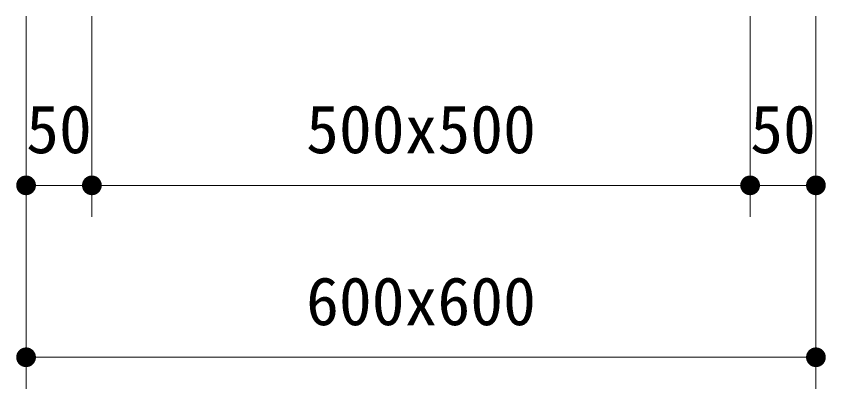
# Model space of a CAD drawing. Units: millimetres at full size, sheet at 1:20. Extents: x 0 to 8400, y 0 to 5940.
# Drawn here: x 5575 to 6190, y 1450 to 1733 of the extents above; entities that cross this region are included whole.
import ezdxf
from ezdxf.enums import TextEntityAlignment as Align

# ---------------------------------------------------------------- set-up
doc = ezdxf.new("R2010")
doc.units = ezdxf.units.MM
doc.header["$LTSCALE"] = 20
doc.layers.add('D-STR-DIM\u3000寸法線、寸法値', color=7, linetype='Continuous', lineweight=13)
doc.styles.add('ＭＳ ゴシック', font='')
doc.styles.get('ＭＳ ゴシック').set_extended_font_data('MS Gothic')

# ---------------------------------------------------------------- blocks, each defined once
blk = doc.blocks.new('filled_dot')
at = {"color": 0, "linetype": 'Continuous', "lineweight": -2, "const_width": 1.25}
blk.add_lwpolyline([(-0.625, 0, 1), (0.625, 0, 1)], format="xyb", close=True, dxfattribs=at)

msp = doc.modelspace()

# ---------------------------------------------------------------- linework, layer by layer
at = {"layer": 'D-STR-DIM\u3000寸法線、寸法値'}
for p, q in [((5582.55, 1733), (5582.55, 1580.32)), ((5582.55, 1733), (5582.55, 1449.55)), ((5632.55, 1733), (5632.55, 1580.32)), ((5632.55, 1733), (5632.55, 1580.32)), ((6132.55, 1733), (6132.55, 1580.32)), ((6132.55, 1733), (6132.55, 1580.32)), ((6182.55, 1733), (6182.55, 1580.32)), ((6182.55, 1733), (6182.55, 1449.55)), ((5582.55, 1604.32), (5632.55, 1604.32)), ((5632.55, 1604.32), (6132.55, 1604.32)), ((6132.55, 1604.32), (6182.55, 1604.32)), ((5582.55, 1473.55), (6182.55, 1473.55))]:
    msp.add_line(p, q, dxfattribs=at)

# ---------------------------------------------------------------- block references
at = {"layer": 'D-STR-DIM\u3000寸法線、寸法値', "xscale": 6, "yscale": 6}
for p in [(5582.55, 1604.32), (5632.55, 1604.32), (6132.55, 1604.32), (5582.55, 1473.55)]:
    msp.add_blockref('filled_dot', p, dxfattribs=at)
at = {"layer": 'D-STR-DIM\u3000寸法線、寸法値', "xscale": 6, "yscale": 6, "rotation": 180}
for p in [(5632.55, 1604.32), (6132.55, 1604.32), (6182.55, 1604.32), (6182.55, 1473.55)]:
    msp.add_blockref('filled_dot', p, dxfattribs=at)

# ---------------------------------------------------------------- texts
at = {"layer": 'D-STR-DIM\u3000寸法線、寸法値', "style": 'ＭＳ ゴシック'}
for s, p in [('50', (5607.55, 1647.08)), ('500x500', (5882.55, 1647.08)), ('50', (6157.55, 1647.08)), ('600x600', (5882.55, 1516.3))]:
    msp.add_text(s, height=36.66, dxfattribs=at).set_placement(p, align=Align.MIDDLE_CENTER)

doc.saveas('drawing.dxf')
